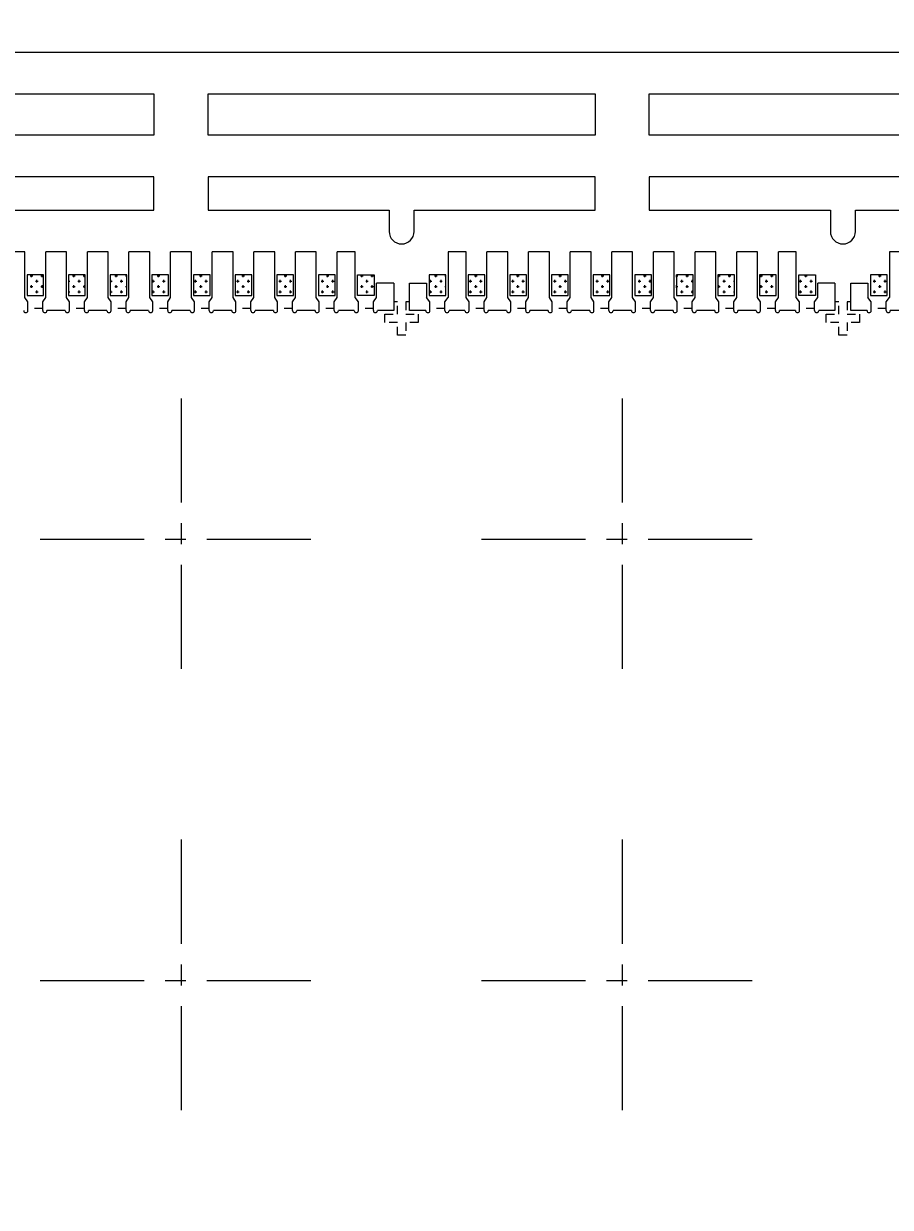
# Model space of a CAD drawing. Header units: millimetres. Extents: x 4859 to 4983, y 1620 to 1771.
# Drawn here: x 4896.46 to 4906.87, y 1741.75 to 1755.96 of the extents above; entities that cross this region are included whole.
import ezdxf

# ---------------------------------------------------------------- set-up
doc = ezdxf.new("R2010")
doc.units = ezdxf.units.MM
doc.linetypes.add('CENTER', pattern=[2, 1.25, -0.25, 0.25, -0.25])
doc.linetypes.add('HIDDEN', pattern=[0.375, 0.25, -0.125])
for name, color, linetype in [('1D', 4, 'Continuous'), ('2D', 4, 'Continuous'), ('PKG', 2, 'Continuous'), ('PLATING', 3, 'Continuous'), ('中心线', 1, 'CENTER')]:
    doc.layers.add(name, color=color, linetype=linetype)
pattern_1 = [(0, (-4196.66482, -1663.62), (0.0635, 0.0635), [0.03175, -0.09525]), (90, (-4196.64895, -1663.63588), (-0.0635, 0.0635), [0.03175, -0.09525])]
pattern_2 = [(0, (-4198.41482, -1663.62), (0.0635, 0.0635), [0.03175, -0.09525]), (90, (-4198.39895, -1663.63588), (-0.0635, 0.0635), [0.03175, -0.09525])]

msp = doc.modelspace()

# ---------------------------------------------------------------- hatches: boundary and pattern name
at = {"layer": 'PLATING', "lineweight": 5}
h = msp.add_hatch(dxfattribs=at)
h.set_pattern_fill('CROSS', color=3, scale=0.01)
h.set_pattern_definition(pattern_1)
h.paths.add_polyline_path([(4896.6957, 1752.6979), (4896.4957, 1752.6979), (4896.4957, 1752.9479), (4896.6957, 1752.9479)])
h = msp.add_hatch(dxfattribs=at)
h.set_pattern_fill('CROSS', color=3, scale=0.01)
h.set_pattern_definition(pattern_1)
h.paths.add_polyline_path([(4897.1957, 1752.6979), (4896.9957, 1752.6979), (4896.9957, 1752.9479), (4897.1957, 1752.9479)])
h = msp.add_hatch(dxfattribs=at)
h.set_pattern_fill('CROSS', color=3, scale=0.01)
h.set_pattern_definition(pattern_1)
h.paths.add_polyline_path([(4897.6957, 1752.6979), (4897.4957, 1752.6979), (4897.4957, 1752.9479), (4897.6957, 1752.9479)])
h = msp.add_hatch(dxfattribs=at)
h.set_pattern_fill('CROSS', color=3, scale=0.01)
h.set_pattern_definition(pattern_1)
h.paths.add_polyline_path([(4898.1957, 1752.6979), (4897.9957, 1752.6979), (4897.9957, 1752.9479), (4898.1957, 1752.9479)])
h = msp.add_hatch(dxfattribs=at)
h.set_pattern_fill('CROSS', color=3, scale=0.01)
h.set_pattern_definition(pattern_1)
h.paths.add_polyline_path([(4898.6957, 1752.6979), (4898.4957, 1752.6979), (4898.4957, 1752.9479), (4898.6957, 1752.9479)])
h = msp.add_hatch(dxfattribs=at)
h.set_pattern_fill('CROSS', color=3, scale=0.01)
h.set_pattern_definition(pattern_1)
h.paths.add_polyline_path([(4899.1957, 1752.6979), (4898.9957, 1752.6979), (4898.9957, 1752.9479), (4899.1957, 1752.9479)])
h = msp.add_hatch(dxfattribs=at)
h.set_pattern_fill('CROSS', color=3, scale=0.01)
h.set_pattern_definition(pattern_1)
h.paths.add_polyline_path([(4899.6957, 1752.6979), (4899.4957, 1752.6979), (4899.4957, 1752.9479), (4899.6957, 1752.9479)])
h = msp.add_hatch(dxfattribs=at)
h.set_pattern_fill('CROSS', color=3, scale=0.01)
h.set_pattern_definition(pattern_1)
h.paths.add_polyline_path([(4900.1957, 1752.6979), (4899.9957, 1752.6979), (4899.9957, 1752.9479), (4900.1957, 1752.9479)])
h = msp.add_hatch(dxfattribs=at)
h.set_pattern_fill('CROSS', color=3, scale=0.01)
h.set_pattern_definition(pattern_2)
h.paths.add_polyline_path([(4900.6657, 1752.6979), (4900.4657, 1752.6979), (4900.4657, 1752.9479), (4900.6657, 1752.9479)])
h = msp.add_hatch(dxfattribs=at)
h.set_pattern_fill('CROSS', color=3, scale=0.01)
h.set_pattern_definition(pattern_2)
h.paths.add_polyline_path([(4901.3257, 1752.9479), (4901.5257, 1752.9479), (4901.5257, 1752.6979), (4901.3257, 1752.6979)])
h = msp.add_hatch(dxfattribs=at)
h.set_pattern_fill('CROSS', color=3, scale=0.01)
h.set_pattern_definition(pattern_1)
h.paths.add_polyline_path([(4901.9957, 1752.6979), (4901.7957, 1752.6979), (4901.7957, 1752.9479), (4901.9957, 1752.9479)])
h = msp.add_hatch(dxfattribs=at)
h.set_pattern_fill('CROSS', color=3, scale=0.01)
h.set_pattern_definition(pattern_1)
h.paths.add_polyline_path([(4902.4957, 1752.6979), (4902.2957, 1752.6979), (4902.2957, 1752.9479), (4902.4957, 1752.9479)])
h = msp.add_hatch(dxfattribs=at)
h.set_pattern_fill('CROSS', color=3, scale=0.01)
h.set_pattern_definition(pattern_1)
h.paths.add_polyline_path([(4902.9957, 1752.6979), (4902.7957, 1752.6979), (4902.7957, 1752.9479), (4902.9957, 1752.9479)])
h = msp.add_hatch(dxfattribs=at)
h.set_pattern_fill('CROSS', color=3, scale=0.01)
h.set_pattern_definition(pattern_1)
h.paths.add_polyline_path([(4903.4957, 1752.6979), (4903.2957, 1752.6979), (4903.2957, 1752.9479), (4903.4957, 1752.9479)])
h = msp.add_hatch(dxfattribs=at)
h.set_pattern_fill('CROSS', color=3, scale=0.01)
h.set_pattern_definition(pattern_1)
h.paths.add_polyline_path([(4903.9957, 1752.6979), (4903.7957, 1752.6979), (4903.7957, 1752.9479), (4903.9957, 1752.9479)])
h = msp.add_hatch(dxfattribs=at)
h.set_pattern_fill('CROSS', color=3, scale=0.01)
h.set_pattern_definition(pattern_1)
h.paths.add_polyline_path([(4904.4957, 1752.6979), (4904.2957, 1752.6979), (4904.2957, 1752.9479), (4904.4957, 1752.9479)])
h = msp.add_hatch(dxfattribs=at)
h.set_pattern_fill('CROSS', color=3, scale=0.01)
h.set_pattern_definition(pattern_1)
h.paths.add_polyline_path([(4904.9957, 1752.6979), (4904.7957, 1752.6979), (4904.7957, 1752.9479), (4904.9957, 1752.9479)])
h = msp.add_hatch(dxfattribs=at)
h.set_pattern_fill('CROSS', color=3, scale=0.01)
h.set_pattern_definition(pattern_1)
h.paths.add_polyline_path([(4905.4957, 1752.6979), (4905.2957, 1752.6979), (4905.2957, 1752.9479), (4905.4957, 1752.9479)])
h = msp.add_hatch(dxfattribs=at)
h.set_pattern_fill('CROSS', color=3, scale=0.01)
h.set_pattern_definition(pattern_2)
h.paths.add_polyline_path([(4905.9657, 1752.6979), (4905.7657, 1752.6979), (4905.7657, 1752.9479), (4905.9657, 1752.9479)])
h = msp.add_hatch(dxfattribs=at)
h.set_pattern_fill('CROSS', color=3, scale=0.01)
h.set_pattern_definition(pattern_2)
h.paths.add_polyline_path([(4906.6257, 1752.9479), (4906.8257, 1752.9479), (4906.8257, 1752.6979), (4906.6257, 1752.6979)])

# ---------------------------------------------------------------- linework, layer by layer
at = {"lineweight": 5}
for p, q in [((4896.4707, 1753.2229), (4896.2557, 1753.2229)), ((4896.4707, 1752.6729), (4896.4707, 1753.2229)), ((4896.9707, 1753.2229), (4896.7207, 1753.2229)), ((4896.7207, 1752.6729), (4896.7207, 1753.2229)), ((4896.9707, 1752.6729), (4896.9707, 1753.2229)), ((4897.4707, 1753.2229), (4897.2207, 1753.2229)), ((4897.2207, 1752.6729), (4897.2207, 1753.2229)), ((4897.4707, 1752.6729), (4897.4707, 1753.2229)), ((4897.9707, 1753.2229), (4897.7207, 1753.2229)), ((4897.7207, 1752.6729), (4897.7207, 1753.2229)), ((4897.9707, 1752.6729), (4897.9707, 1753.2229)), ((4898.4707, 1753.2229), (4898.2207, 1753.2229)), ((4898.2207, 1752.6729), (4898.2207, 1753.2229)), ((4898.4707, 1752.6729), (4898.4707, 1753.2229)), ((4898.9707, 1753.2229), (4898.7207, 1753.2229)), ((4898.7207, 1752.6729), (4898.7207, 1753.2229)), ((4898.9707, 1752.6729), (4898.9707, 1753.2229)), ((4899.4707, 1753.2229), (4899.2207, 1753.2229)), ((4899.2207, 1752.6729), (4899.2207, 1753.2229)), ((4899.4707, 1752.6729), (4899.4707, 1753.2229)), ((4899.9707, 1753.2229), (4899.7207, 1753.2229)), ((4899.7207, 1752.6729), (4899.7207, 1753.2229)), ((4899.9707, 1752.6729), (4899.9707, 1753.2229)), ((4900.4357, 1753.2229), (4900.2207, 1753.2229)), ((4900.2207, 1752.6729), (4900.2207, 1753.2229)), ((4900.4357, 1752.6729), (4900.4357, 1753.2229)), ((4901.7707, 1753.2229), (4901.5557, 1753.2229)), ((4901.5557, 1753.2229), (4901.5557, 1752.6729)), ((4901.7707, 1752.6729), (4901.7707, 1753.2229)), ((4902.2707, 1753.2229), (4902.0207, 1753.2229)), ((4902.0207, 1752.6729), (4902.0207, 1753.2229)), ((4902.2707, 1752.6729), (4902.2707, 1753.2229)), ((4902.7707, 1753.2229), (4902.5207, 1753.2229)), ((4902.5207, 1752.6729), (4902.5207, 1753.2229)), ((4902.7707, 1752.6729), (4902.7707, 1753.2229)), ((4903.2707, 1753.2229), (4903.0207, 1753.2229)), ((4903.0207, 1752.6729), (4903.0207, 1753.2229)), ((4903.2707, 1752.6729), (4903.2707, 1753.2229)), ((4903.7707, 1753.2229), (4903.5207, 1753.2229)), ((4903.5207, 1752.6729), (4903.5207, 1753.2229)), ((4903.7707, 1752.6729), (4903.7707, 1753.2229)), ((4904.2707, 1753.2229), (4904.0207, 1753.2229)), ((4904.0207, 1752.6729), (4904.0207, 1753.2229)), ((4904.2707, 1752.6729), (4904.2707, 1753.2229)), ((4904.7707, 1753.2229), (4904.5207, 1753.2229)), ((4904.5207, 1752.6729), (4904.5207, 1753.2229)), ((4904.7707, 1752.6729), (4904.7707, 1753.2229)), ((4905.2707, 1753.2229), (4905.0207, 1753.2229)), ((4905.0207, 1752.6729), (4905.0207, 1753.2229)), ((4905.2707, 1752.6729), (4905.2707, 1753.2229)), ((4905.7357, 1753.2229), (4905.5207, 1753.2229)), ((4905.5207, 1752.6729), (4905.5207, 1753.2229)), ((4905.7357, 1752.6729), (4905.7357, 1753.2229)), ((4907.0707, 1753.2229), (4906.8557, 1753.2229)), ((4906.8557, 1753.2229), (4906.8557, 1752.6729)), ((4900.9007, 1752.8479), (4900.6957, 1752.8479)), ((4900.6957, 1752.6729), (4900.6957, 1752.8479)), ((4901.0907, 1752.8479), (4901.2957, 1752.8479)), ((4901.2957, 1752.8479), (4901.2957, 1752.6729)), ((4906.2007, 1752.8479), (4905.9957, 1752.8479)), ((4905.9957, 1752.6729), (4905.9957, 1752.8479)), ((4906.3907, 1752.8479), (4906.5957, 1752.8479)), ((4906.5957, 1752.8479), (4906.5957, 1752.6729)), ((4896.5057, 1752.6229), (4896.4707, 1752.6729)), ((4896.5057, 1752.5179), (4896.5057, 1752.6229)), ((4896.6857, 1752.6229), (4896.7207, 1752.6729)), ((4896.6857, 1752.5179), (4896.6857, 1752.6229)), ((4897.0057, 1752.6229), (4896.9707, 1752.6729)), ((4897.0057, 1752.5179), (4897.0057, 1752.6229)), ((4897.1857, 1752.6229), (4897.2207, 1752.6729)), ((4897.1857, 1752.5179), (4897.1857, 1752.6229)), ((4897.5057, 1752.6229), (4897.4707, 1752.6729)), ((4897.5057, 1752.5179), (4897.5057, 1752.6229)), ((4897.6857, 1752.6229), (4897.7207, 1752.6729)), ((4897.6857, 1752.5179), (4897.6857, 1752.6229)), ((4898.0057, 1752.6229), (4897.9707, 1752.6729)), ((4898.0057, 1752.5179), (4898.0057, 1752.6229)), ((4898.1857, 1752.6229), (4898.2207, 1752.6729)), ((4898.1857, 1752.5179), (4898.1857, 1752.6229)), ((4898.5057, 1752.6229), (4898.4707, 1752.6729)), ((4898.5057, 1752.5179), (4898.5057, 1752.6229)), ((4898.6857, 1752.6229), (4898.7207, 1752.6729)), ((4898.6857, 1752.5179), (4898.6857, 1752.6229)), ((4899.0057, 1752.6229), (4898.9707, 1752.6729)), ((4899.0057, 1752.5179), (4899.0057, 1752.6229)), ((4899.1857, 1752.6229), (4899.2207, 1752.6729)), ((4899.1857, 1752.5179), (4899.1857, 1752.6229)), ((4899.5057, 1752.6229), (4899.4707, 1752.6729)), ((4899.5057, 1752.5179), (4899.5057, 1752.6229)), ((4899.6857, 1752.6229), (4899.7207, 1752.6729)), ((4899.6857, 1752.5179), (4899.6857, 1752.6229)), ((4900.0057, 1752.6229), (4899.9707, 1752.6729)), ((4900.0057, 1752.5179), (4900.0057, 1752.6229)), ((4900.1857, 1752.6229), (4900.2207, 1752.6729)), ((4900.1857, 1752.5179), (4900.1857, 1752.6229)), ((4900.4757, 1752.6229), (4900.4357, 1752.6729)), ((4900.4757, 1752.5179), (4900.4757, 1752.6229)), ((4900.6557, 1752.6229), (4900.6957, 1752.6729)), ((4900.6557, 1752.5179), (4900.6557, 1752.6229)), ((4901.3357, 1752.6229), (4901.2957, 1752.6729)), ((4901.3357, 1752.5179), (4901.3357, 1752.6229)), ((4901.5157, 1752.6229), (4901.5557, 1752.6729)), ((4901.5157, 1752.5179), (4901.5157, 1752.6229)), ((4901.8057, 1752.6229), (4901.7707, 1752.6729)), ((4901.8057, 1752.5179), (4901.8057, 1752.6229)), ((4901.9857, 1752.6229), (4902.0207, 1752.6729)), ((4901.9857, 1752.5179), (4901.9857, 1752.6229)), ((4902.3057, 1752.6229), (4902.2707, 1752.6729)), ((4902.3057, 1752.5179), (4902.3057, 1752.6229)), ((4902.4857, 1752.6229), (4902.5207, 1752.6729)), ((4902.4857, 1752.5179), (4902.4857, 1752.6229)), ((4902.8057, 1752.6229), (4902.7707, 1752.6729)), ((4902.8057, 1752.5179), (4902.8057, 1752.6229)), ((4902.9857, 1752.6229), (4903.0207, 1752.6729)), ((4902.9857, 1752.5179), (4902.9857, 1752.6229)), ((4903.3057, 1752.6229), (4903.2707, 1752.6729)), ((4903.3057, 1752.5179), (4903.3057, 1752.6229)), ((4903.4857, 1752.6229), (4903.5207, 1752.6729)), ((4903.4857, 1752.5179), (4903.4857, 1752.6229)), ((4903.8057, 1752.6229), (4903.7707, 1752.6729)), ((4903.8057, 1752.5179), (4903.8057, 1752.6229)), ((4903.9857, 1752.6229), (4904.0207, 1752.6729)), ((4903.9857, 1752.5179), (4903.9857, 1752.6229)), ((4904.3057, 1752.6229), (4904.2707, 1752.6729)), ((4904.3057, 1752.5179), (4904.3057, 1752.6229)), ((4904.4857, 1752.6229), (4904.5207, 1752.6729)), ((4904.4857, 1752.5179), (4904.4857, 1752.6229)), ((4904.8057, 1752.6229), (4904.7707, 1752.6729)), ((4904.8057, 1752.5179), (4904.8057, 1752.6229)), ((4904.9857, 1752.6229), (4905.0207, 1752.6729)), ((4904.9857, 1752.5179), (4904.9857, 1752.6229)), ((4905.3057, 1752.6229), (4905.2707, 1752.6729)), ((4905.3057, 1752.5179), (4905.3057, 1752.6229)), ((4905.4857, 1752.6229), (4905.5207, 1752.6729)), ((4905.4857, 1752.5179), (4905.4857, 1752.6229)), ((4905.7757, 1752.6229), (4905.7357, 1752.6729)), ((4905.7757, 1752.5179), (4905.7757, 1752.6229)), ((4905.9557, 1752.6229), (4905.9957, 1752.6729)), ((4905.9557, 1752.5179), (4905.9557, 1752.6229)), ((4906.6357, 1752.6229), (4906.5957, 1752.6729)), ((4906.6357, 1752.5179), (4906.6357, 1752.6229)), ((4906.8157, 1752.6229), (4906.8557, 1752.6729)), ((4906.8157, 1752.5179), (4906.8157, 1752.6229))]:
    msp.add_line(p, q, dxfattribs=at)
for points in [[(4893.3707, 1755.1229), (4898.0207, 1755.1229), (4898.0207, 1754.6229), (4893.3707, 1754.6229)], [(4898.6707, 1755.1229), (4903.3207, 1755.1229), (4903.3207, 1754.6229), (4898.6707, 1754.6229)], [(4903.9707, 1755.1229), (4908.6207, 1755.1229), (4908.6207, 1754.6229), (4903.9707, 1754.6229)]]:
    msp.add_lwpolyline(points, close=True, dxfattribs=at)
for points in [[(4895.5457, 1753.4679, 1), (4895.8457, 1753.4679), (4895.8457, 1753.7229), (4898.0207, 1753.7229), (4898.0207, 1754.1229), (4893.3707, 1754.1229), (4893.3707, 1753.7229), (4895.5457, 1753.7229)], [(4900.8457, 1753.4679, 1), (4901.1457, 1753.4679), (4901.1457, 1753.7229), (4903.3207, 1753.7229), (4903.3207, 1754.1229), (4898.6707, 1754.1229), (4898.6707, 1753.7229), (4900.8457, 1753.7229)], [(4906.1457, 1753.4679, 1), (4906.4457, 1753.4679), (4906.4457, 1753.7229), (4908.6207, 1753.7229), (4908.6207, 1754.1229), (4903.9707, 1754.1229), (4903.9707, 1753.7229), (4906.1457, 1753.7229)]]:
    msp.add_lwpolyline(points, format="xyb", close=True, dxfattribs=at)
for points in [[(4900.9007, 1752.8479), (4900.9007, 1752.5179), (4900.7057, 1752.5179)], [(4901.2857, 1752.5179), (4901.0907, 1752.5179), (4901.0907, 1752.8479)], [(4906.2007, 1752.8479), (4906.2007, 1752.5179), (4906.0057, 1752.5179)], [(4906.5857, 1752.5179), (4906.3907, 1752.5179), (4906.3907, 1752.8479)], [(4896.9557, 1752.5179), (4896.7357, 1752.5179)], [(4897.4557, 1752.5179), (4897.2357, 1752.5179)], [(4897.9557, 1752.5179), (4897.7357, 1752.5179)], [(4898.4557, 1752.5179), (4898.2357, 1752.5179)], [(4898.9557, 1752.5179), (4898.7357, 1752.5179)], [(4899.4557, 1752.5179), (4899.2357, 1752.5179)], [(4899.9557, 1752.5179), (4899.7357, 1752.5179)], [(4900.4257, 1752.5179), (4900.2357, 1752.5179)], [(4901.7557, 1752.5179), (4901.5657, 1752.5179)], [(4902.2557, 1752.5179), (4902.0357, 1752.5179)], [(4902.7557, 1752.5179), (4902.5357, 1752.5179)], [(4903.2557, 1752.5179), (4903.0357, 1752.5179)], [(4903.7557, 1752.5179), (4903.5357, 1752.5179)], [(4904.2557, 1752.5179), (4904.0357, 1752.5179)], [(4904.7557, 1752.5179), (4904.5357, 1752.5179)], [(4905.2557, 1752.5179), (4905.0357, 1752.5179)], [(4905.7257, 1752.5179), (4905.5357, 1752.5179)], [(4907.0557, 1752.5179), (4906.8657, 1752.5179)]]:
    msp.add_lwpolyline(points, dxfattribs=at)
for centre in [(4896.4807, 1752.5179), (4896.7107, 1752.5179), (4896.9807, 1752.5179), (4897.2107, 1752.5179), (4897.4807, 1752.5179), (4897.7107, 1752.5179), (4897.9807, 1752.5179), (4898.2107, 1752.5179), (4898.4807, 1752.5179), (4898.7107, 1752.5179), (4898.9807, 1752.5179), (4899.2107, 1752.5179), (4899.4807, 1752.5179), (4899.7107, 1752.5179), (4899.9807, 1752.5179), (4900.2107, 1752.5179), (4900.4507, 1752.5179), (4900.6807, 1752.5179), (4901.3107, 1752.5179), (4901.5407, 1752.5179), (4901.7807, 1752.5179), (4902.0107, 1752.5179), (4902.2807, 1752.5179), (4902.5107, 1752.5179), (4902.7807, 1752.5179), (4903.0107, 1752.5179), (4903.2807, 1752.5179), (4903.5107, 1752.5179), (4903.7807, 1752.5179), (4904.0107, 1752.5179), (4904.2807, 1752.5179), (4904.5107, 1752.5179), (4904.7807, 1752.5179), (4905.0107, 1752.5179), (4905.2807, 1752.5179), (4905.5107, 1752.5179), (4905.7507, 1752.5179), (4905.9807, 1752.5179), (4906.6107, 1752.5179), (4906.8407, 1752.5179)]:
    msp.add_arc(centre, 0.025, 180, 0, dxfattribs=at)
at = {"layer": '1D', "color": 4, "linetype": 'HIDDEN', "lineweight": 5, "ltscale": 0.3}
for points in [[(4896.6857, 1752.5429), (4896.5057, 1752.5429)], [(4897.1857, 1752.5429), (4897.0057, 1752.5429)], [(4897.6857, 1752.5429), (4897.5057, 1752.5429)], [(4898.1857, 1752.5429), (4898.0057, 1752.5429)], [(4898.6857, 1752.5429), (4898.5057, 1752.5429)], [(4899.1857, 1752.5429), (4899.0057, 1752.5429)], [(4899.6857, 1752.5429), (4899.5057, 1752.5429)], [(4900.1857, 1752.5429), (4900.0057, 1752.5429)], [(4900.6557, 1752.5429), (4900.4757, 1752.5429)], [(4901.5157, 1752.5429), (4901.3357, 1752.5429)], [(4901.9857, 1752.5429), (4901.8057, 1752.5429)], [(4902.4857, 1752.5429), (4902.3057, 1752.5429)], [(4902.9857, 1752.5429), (4902.8057, 1752.5429)], [(4903.4857, 1752.5429), (4903.3057, 1752.5429)], [(4903.9857, 1752.5429), (4903.8057, 1752.5429)], [(4904.4857, 1752.5429), (4904.3057, 1752.5429)], [(4904.9857, 1752.5429), (4904.8057, 1752.5429)], [(4905.4857, 1752.5429), (4905.3057, 1752.5429)], [(4905.9557, 1752.5429), (4905.7757, 1752.5429)], [(4906.8157, 1752.5429), (4906.6357, 1752.5429)]]:
    msp.add_lwpolyline(points, dxfattribs=at)
at = {"layer": '2D', "color": 4, "linetype": 'HIDDEN', "lineweight": 5, "ltscale": 0.3}
for points in [[(4901.0907, 1752.6229), (4901.0457, 1752.6229), (4901.0457, 1752.4729), (4901.1957, 1752.4729), (4901.1957, 1752.3729), (4901.0457, 1752.3729), (4901.0457, 1752.2229), (4900.9457, 1752.2229), (4900.9457, 1752.3729), (4900.7957, 1752.3729), (4900.7957, 1752.4729), (4900.9457, 1752.4729), (4900.9457, 1752.6229), (4900.9007, 1752.6229)], [(4906.3907, 1752.6229), (4906.3457, 1752.6229), (4906.3457, 1752.4729), (4906.4957, 1752.4729), (4906.4957, 1752.3729), (4906.3457, 1752.3729), (4906.3457, 1752.2229), (4906.2457, 1752.2229), (4906.2457, 1752.3729), (4906.0957, 1752.3729), (4906.0957, 1752.4729), (4906.2457, 1752.4729), (4906.2457, 1752.6229), (4906.2007, 1752.6229)]]:
    msp.add_lwpolyline(points, dxfattribs=at)
at = {"layer": 'PKG', "color": 1, "lineweight": 5}
msp.add_lwpolyline([(4959.2957, 1685.6229), (4887.2957, 1685.6229), (4887.2957, 1755.6229), (4959.2957, 1755.6229)], dxfattribs=at)
at = {"layer": 'PLATING', "lineweight": 5}
for points in [[(4896.4957, 1752.6979), (4896.6957, 1752.6979), (4896.6957, 1752.9479), (4896.4957, 1752.9479)], [(4896.9957, 1752.6979), (4897.1957, 1752.6979), (4897.1957, 1752.9479), (4896.9957, 1752.9479)], [(4897.4957, 1752.6979), (4897.6957, 1752.6979), (4897.6957, 1752.9479), (4897.4957, 1752.9479)], [(4897.9957, 1752.6979), (4898.1957, 1752.6979), (4898.1957, 1752.9479), (4897.9957, 1752.9479)], [(4898.4957, 1752.6979), (4898.6957, 1752.6979), (4898.6957, 1752.9479), (4898.4957, 1752.9479)], [(4898.9957, 1752.6979), (4899.1957, 1752.6979), (4899.1957, 1752.9479), (4898.9957, 1752.9479)], [(4899.4957, 1752.6979), (4899.6957, 1752.6979), (4899.6957, 1752.9479), (4899.4957, 1752.9479)], [(4899.9957, 1752.6979), (4900.1957, 1752.6979), (4900.1957, 1752.9479), (4899.9957, 1752.9479)], [(4900.6657, 1752.6979), (4900.4657, 1752.6979), (4900.4657, 1752.9479), (4900.6657, 1752.9479)], [(4901.3257, 1752.6979), (4901.5257, 1752.6979), (4901.5257, 1752.9479), (4901.3257, 1752.9479)], [(4901.7957, 1752.6979), (4901.9957, 1752.6979), (4901.9957, 1752.9479), (4901.7957, 1752.9479)], [(4902.2957, 1752.6979), (4902.4957, 1752.6979), (4902.4957, 1752.9479), (4902.2957, 1752.9479)], [(4902.7957, 1752.6979), (4902.9957, 1752.6979), (4902.9957, 1752.9479), (4902.7957, 1752.9479)], [(4903.2957, 1752.6979), (4903.4957, 1752.6979), (4903.4957, 1752.9479), (4903.2957, 1752.9479)], [(4903.7957, 1752.6979), (4903.9957, 1752.6979), (4903.9957, 1752.9479), (4903.7957, 1752.9479)], [(4904.2957, 1752.6979), (4904.4957, 1752.6979), (4904.4957, 1752.9479), (4904.2957, 1752.9479)], [(4904.7957, 1752.6979), (4904.9957, 1752.6979), (4904.9957, 1752.9479), (4904.7957, 1752.9479)], [(4905.2957, 1752.6979), (4905.4957, 1752.6979), (4905.4957, 1752.9479), (4905.2957, 1752.9479)], [(4905.9657, 1752.6979), (4905.7657, 1752.6979), (4905.7657, 1752.9479), (4905.9657, 1752.9479)], [(4906.6257, 1752.6979), (4906.8257, 1752.6979), (4906.8257, 1752.9479), (4906.6257, 1752.9479)]]:
    msp.add_lwpolyline(points, close=True, dxfattribs=at)
at = {"layer": '中心线', "linetype": 'CENTER', "lineweight": 5}
for p, q in [((4898.3457, 1751.4636), (4898.3457, 1748.0821)), ((4903.6457, 1751.4636), (4903.6457, 1748.0821)), ((4896.6549, 1749.7729), (4900.0364, 1749.7729)), ((4901.9549, 1749.7729), (4905.3364, 1749.7729)), ((4898.3457, 1746.1636), (4898.3457, 1742.7821)), ((4903.6457, 1746.1636), (4903.6457, 1742.7821)), ((4896.6549, 1744.4729), (4900.0364, 1744.4729)), ((4901.9549, 1744.4729), (4905.3364, 1744.4729))]:
    msp.add_line(p, q, dxfattribs=at)

doc.saveas('drawing.dxf')
